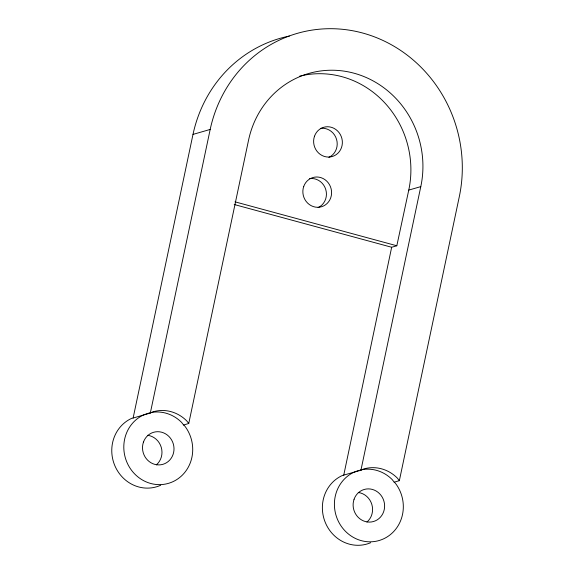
<?xml version="1.0" encoding="UTF-8"?>
<svg xmlns="http://www.w3.org/2000/svg" width="574" height="574" viewBox="0 0 574 574"><rect width="100%" height="100%" fill="white"/><g stroke="black" fill="none" stroke-linecap="round" stroke-linejoin="round"><path stroke-width="0.86" d="M160.72 485.245A36.506 34.289 73.9 0 1 114.958 465.952A36.506 34.289 73.9 0 1 131.74 418.317L133.125 418.03L192.993 134.402A135.163 126.962 73.9 0 1 289.361 36.062M133.125 418.03L150.316 413.065L210.184 129.437A135.163 126.962 73.9 0 1 362.625 33.012A135.163 126.962 73.9 0 1 459.222 197.054L399.353 480.682L394.195 482.174L392.207 479.591A36.506 34.289 73.9 0 0 360.027 470.077M148.695 413.079A36.506 34.289 73.9 0 1 181.606 422.414L183.594 424.99L188.753 423.497L248.621 139.869A93.447 87.772 73.9 0 1 354.007 73.207A93.447 87.772 73.9 0 1 420.792 186.622L360.924 470.25L342.341 475.502A36.506 34.289 73.9 0 0 325.408 522.763A36.506 34.289 73.9 0 0 370.639 542.724M343.733 475.215L391.662 247.258L396.821 245.765L408.76 190.094A93.447 87.772 73.9 0 0 299.628 76.17M147.274 413.596L143.773 414.844A36.506 34.289 73.9 0 0 128.375 465.335A36.506 34.289 73.9 0 0 177.962 478.795A36.506 34.289 73.9 0 0 184.713 425.958L183.594 424.99M150.316 413.065L153.136 411.788A36.506 34.289 73.9 0 1 186.765 420.921L188.753 423.497M358.585 470.465L354.373 472.029A36.506 34.289 73.9 0 0 338.976 522.519A36.506 34.289 73.9 0 0 388.562 535.98A36.506 34.289 73.9 0 0 395.321 483.143L394.195 482.174M360.924 470.25L363.737 468.972A36.506 34.289 73.9 0 1 397.366 478.106L399.353 480.682M192.993 134.402L210.184 129.437M408.76 190.094L420.792 186.622M235.031 201.84L396.821 245.765M234.199 204.502L391.662 247.258M320.371 128.382A15.225 14.3 73.9 0 1 336.558 139.353A15.225 14.3 73.9 0 1 328.88 157.355M358.241 492.478A16.689 15.677 73.9 0 1 371.866 504.539A16.689 15.677 73.9 0 1 366.93 522.06M147.64 435.293A16.689 15.677 73.9 0 1 161.265 447.354A16.689 15.677 73.9 0 1 156.322 464.883M309.601 178.629A15.225 14.3 73.9 0 1 325.781 189.599A15.225 14.3 73.9 0 1 318.111 207.594M314.495 136.21A15.225 14.3 73.9 0 0 330.452 156.917A15.225 14.3 73.9 0 0 339.026 132.58A15.225 14.3 73.9 0 0 314.495 136.21M354.072 499.251A16.689 15.677 73.9 0 0 371.565 521.938A16.689 15.677 73.9 0 0 380.957 495.269A16.689 15.677 73.9 0 0 354.072 499.251M143.471 442.066A16.689 15.677 73.9 0 0 160.957 464.753A16.689 15.677 73.9 0 0 170.356 438.091A16.689 15.677 73.9 0 0 143.471 442.066M303.725 186.457A15.225 14.3 73.9 0 0 319.682 207.157A15.225 14.3 73.9 0 0 328.256 182.826A15.225 14.3 73.9 0 0 303.725 186.457"/></g></svg>
